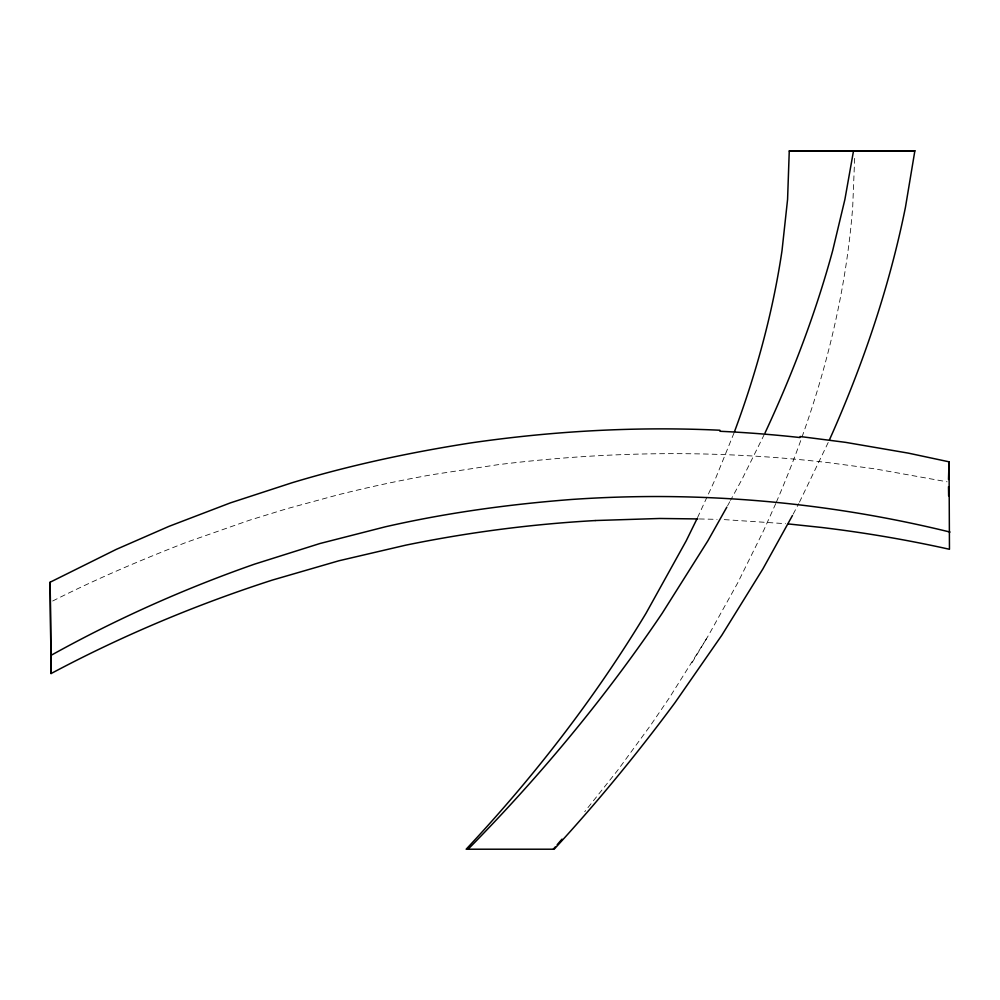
<?xml version="1.0" encoding="UTF-8"?>
<svg xmlns="http://www.w3.org/2000/svg" width="1000" height="1000" viewBox="0 0 1000 1000"><rect width="100%" height="100%" fill="white"/><g stroke="black" fill="none" stroke-linecap="round" stroke-linejoin="round"><path stroke-width="0.75" stroke-dasharray="5 3.75" d="M854.663 158.338L852.688 207.2C844.712 309.037 816.675 408.575 776.338 502.175M734.038 432.912L715.337 479.025L707.712 495.562M775.763 503.55L763.838 530.125L737.6 583.112L708.525 635.325L691.625 663.413M697.537 517.625L707.075 496.938M828.213 442.475L799.463 502.175M764.35 434.312L742.175 479.025L730.487 500.425M793.15 514.188L798.775 503.55M727.562 505.788L729.762 501.763M706.35 638.987L669.463 697.65L650.675 725.188L617.7 770.275L584.725 811.663M52.675 601.013C96.175 578.95 141.125 559.925 186.562 542.263L249.438 520.237L287.113 508.65L338.65 494.663A1357.038 1357.038 0 0 1 432.375 474.663L497.825 464.712C580.75 454.45 664.55 451 747.987 455.737A1342.838 1342.838 0 0 1 828.925 462.7L874.788 468.85L947.125 481.8M699.325 518.962L717.113 519.35M724.262 519.612L785.588 523.7"/><path stroke-width="1.5" d="M595.188 520.562A1306.738 1306.738 0 0 0 405.662 545.188L338.9 560.775L272.25 580.112C195.987 604.725 121.825 635.85 51.087 673.55L50.138 582.212L116.137 549.438L169.025 526.337L230.338 502.9L292.175 482.713C350.538 465.1 410.25 452.4 470.45 442.987L473.425 442.55C554.987 430.9 637.612 426.337 719.925 430.238M50.138 582.212L51.087 673.55M948.5 479.5L949.05 461.825L908.3 453.125L845.638 442.362L800.1 436.512M949.05 461.825L949.463 549.275A1299.575 1299.575 0 0 0 821.637 527.475L788.462 523.95M829.513 439.688L832.525 432.938C864.388 360.425 889.812 284.913 905.462 207.2L914.875 150.787L789.262 150.975L787.575 199.438L782.013 250.625C772.825 312.462 756.312 372.938 734.55 431.5M914.875 150.787L853.5 150.975L844.9 199.438L832.675 250.625C815.625 313.288 792.487 374.1 765.037 432.912M696.9 519L686.213 540.825L646 613.325C594.812 698.188 533.85 776.888 466.163 849.212L554.15 849.212C597.075 802.562 637.362 753.538 675.062 702.575L721.762 635.325L762.925 568.862L792.45 515.513M726.838 507.125L707.875 540.825L662.163 613.325C605.1 697.862 539.663 776.575 468.1 849.212M553.288 849.212L555.225 846.975M557.163 844.737L562 839.137M51.212 655.25C116.263 619.113 184.387 588.65 254.638 564.113L319.913 543.525L385.412 526.788C446.763 512.775 509.237 504.275 571.962 499.438L575.05 499.237C700.775 490.838 827.65 502.025 950 532.062M595.175 520.538L659.788 518.475L697.8 518.938M789.262 150.975L853.5 150.975M948.5 486.65L948.637 495.812M719.912 431.275A1209.213 1145.713 16 0 1 800 437.55"/></g></svg>
